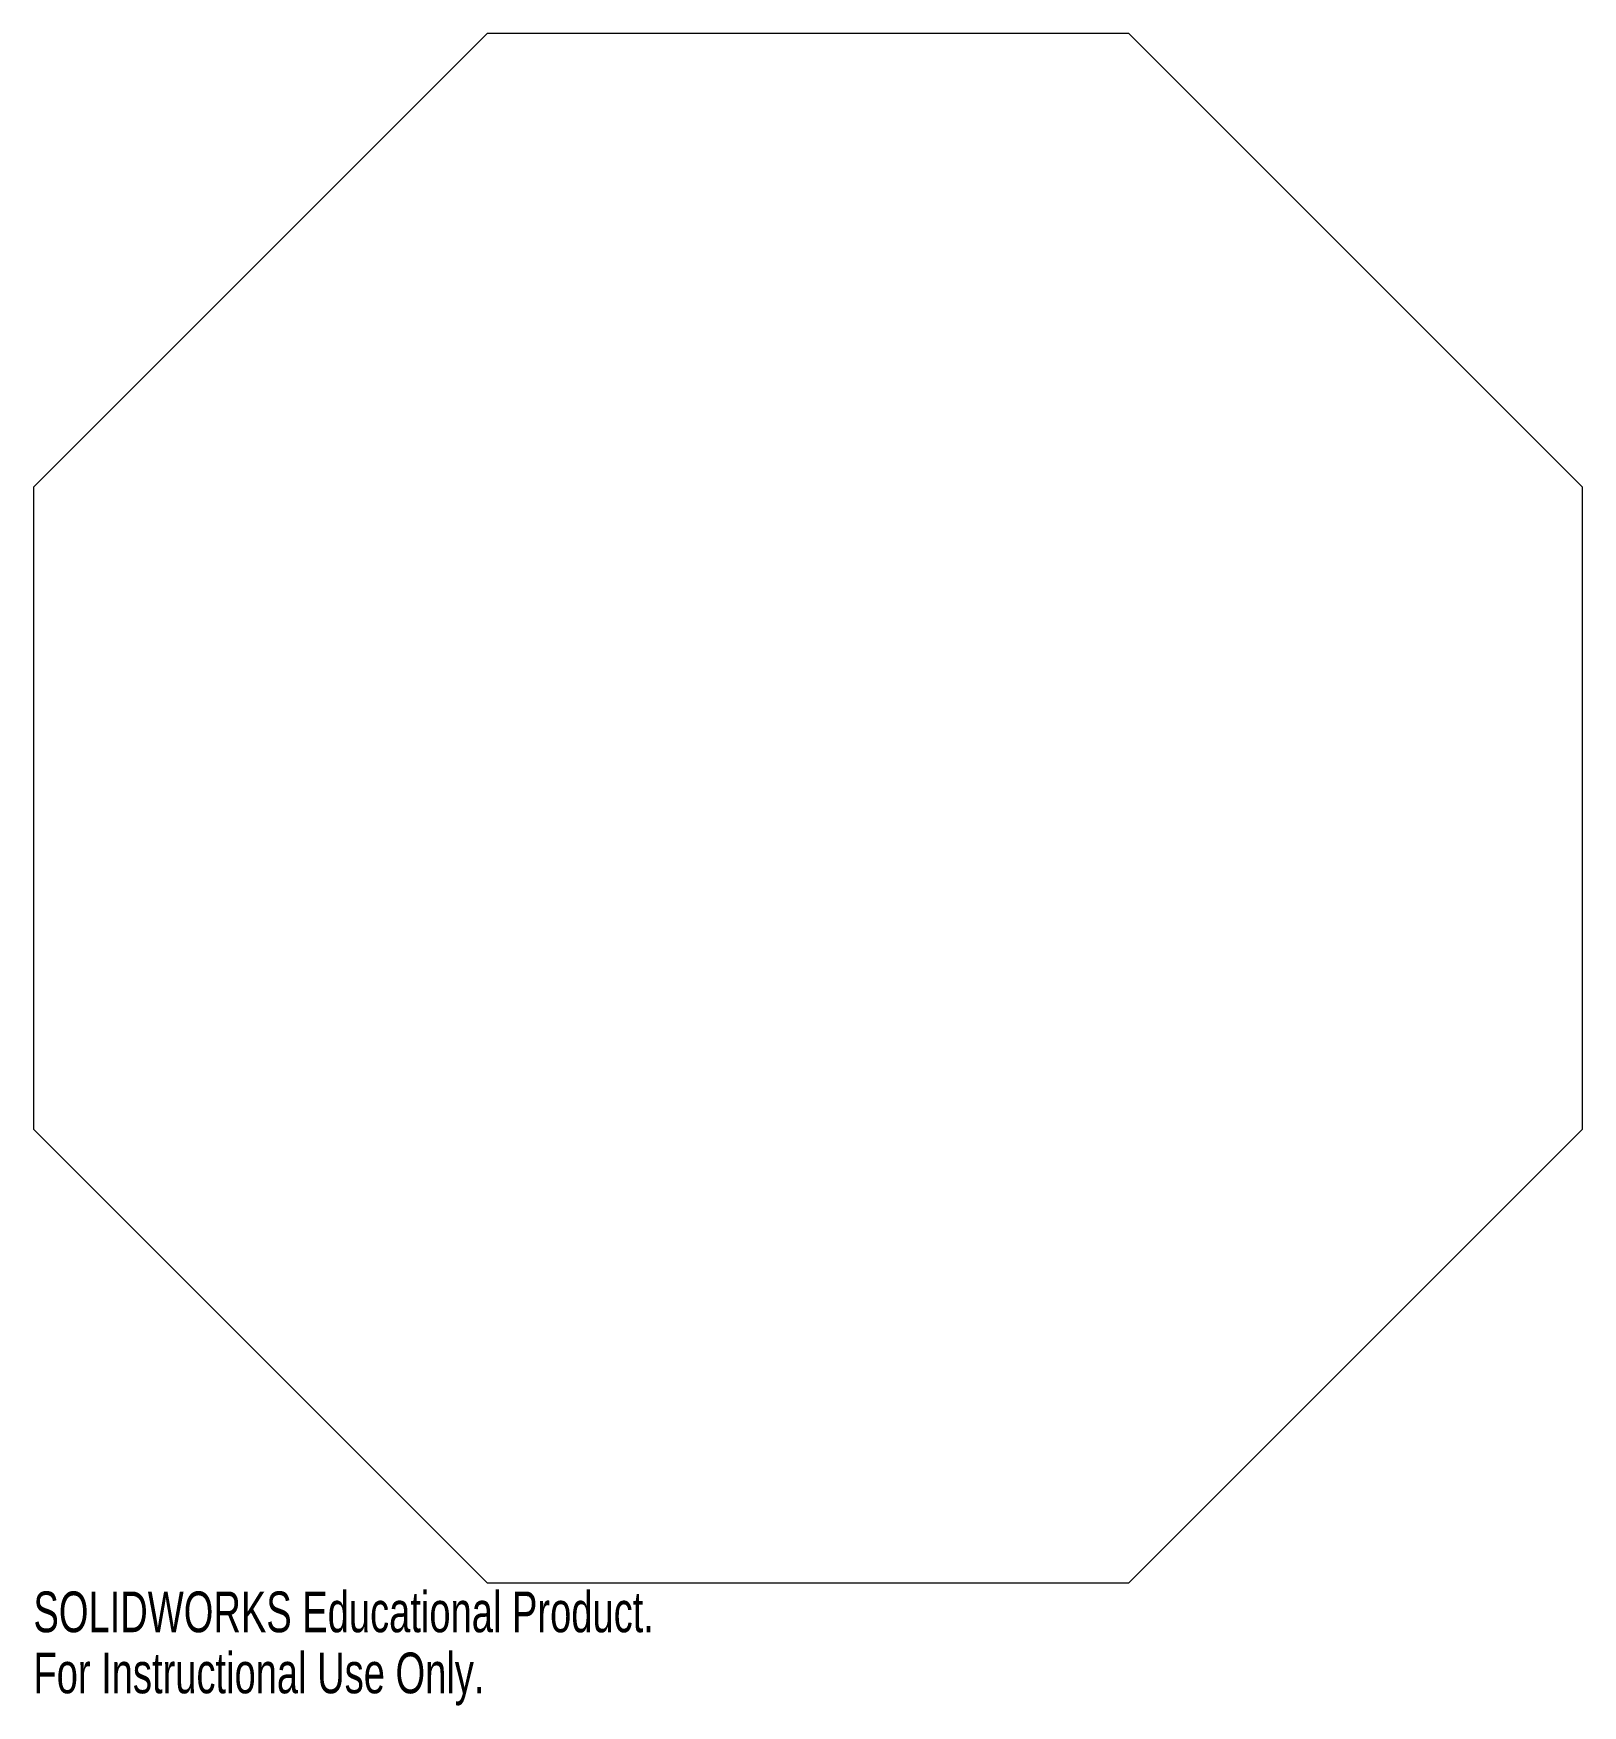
# Model space of a CAD drawing. Header units: inches. Extents: x -3.62 to 3.62, y -4.19 to 3.62.
import ezdxf

# ---------------------------------------------------------------- set-up
doc = ezdxf.new("R2010")
doc.units = ezdxf.units.IN
doc.header["$MEASUREMENT"] = 0
doc.styles.add('SLDTEXTSTYLE0', font='TXT', dxfattribs={"width": 0.7})

msp = doc.modelspace()

# ---------------------------------------------------------------- linework, layer by layer
at = {"color": 7, "linetype": 'Continuous', "lineweight": 15}
for p, q in [((-1.5, 3.6213), (-3.6213, 1.5)), ((1.5, 3.6213), (-1.5, 3.6213)), ((3.6213, 1.5), (1.5, 3.6213)), ((-3.6213, 1.5), (-3.6213, -1.5)), ((3.6213, -1.5), (3.6213, 1.5)), ((-3.6213, -1.5), (-1.5, -3.6213)), ((1.5, -3.6213), (3.6213, -1.5)), ((-1.5, -3.6213), (1.5, -3.6213))]:
    msp.add_line(p, q, dxfattribs=at)

# ---------------------------------------------------------------- texts
at = {"color": 7, "linetype": 'Continuous', "char_height": 0.1903, "attachment_point": 1, "style": 'SLDTEXTSTYLE0'}
for s, insert in [('SOLIDWORKS Educational Product.', (-3.6213, -3.6615)), ('For Instructional Use Only.', (-3.6213, -3.9469))]:
    msp.add_mtext(s, dxfattribs=dict(at, insert=insert))

doc.saveas('drawing.dxf')
